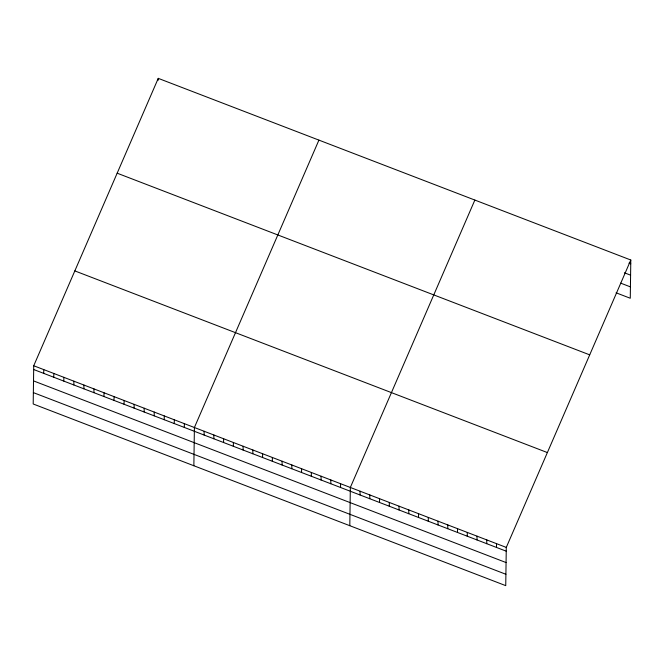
<?xml version="1.0" encoding="UTF-8"?>
<svg xmlns="http://www.w3.org/2000/svg" width="664" height="664" viewBox="0 0 664 664"><rect width="100%" height="100%" fill="white"/><g stroke="black" fill="none" stroke-linecap="round" stroke-linejoin="round"><path stroke-width="1" d="M33.731 365.748L33.2 403.986L505.744 585.648L506.283 547.41L630.8 260.014L158.256 78.352L33.731 365.748L506.283 547.41M43.724 373.384L43.774 369.607M53.767 377.243L53.817 373.467M63.802 381.103L63.86 377.326M73.845 384.962L73.903 381.186M83.888 388.822L83.946 385.045M93.931 392.681L93.981 388.905M103.974 396.541L104.024 392.764M114.017 400.4L114.067 396.624M124.06 404.26L124.11 400.483M134.095 408.119L134.153 404.351M144.138 411.987L144.196 408.211M158.223 80.236L158.256 78.352M154.181 415.847L154.231 412.07M164.224 419.706L164.274 415.93M174.267 423.566L174.317 419.789M184.31 427.425L184.36 423.649M193.863 465.754L194.403 427.508L318.919 140.112M204.097 435.036L204.147 431.26M213.841 438.779L213.891 435.003M223.585 442.523L223.635 438.746M233.33 446.274L233.388 442.498M243.082 450.018L243.132 446.241M252.826 453.769L252.876 449.993M262.57 457.513L262.62 453.736M272.315 461.256L272.373 457.488M282.067 465.007L282.117 461.231M291.811 468.751L291.861 464.974M301.556 472.502L301.605 468.726M311.3 476.246L311.358 472.469M321.052 479.997L321.102 476.221M330.796 483.741L330.846 479.964M340.541 487.484L340.591 483.716M349.803 525.697L350.343 487.459L474.86 200.063M360.037 494.979L360.087 491.202M369.782 498.73L369.831 494.954M379.526 502.474L379.576 498.697M389.27 506.225L389.328 502.449M399.022 509.969L399.072 506.192M408.767 513.712L408.816 509.944M418.511 517.464L418.569 513.687M428.255 521.207L428.313 517.43M438.008 524.958L438.057 521.182M447.752 528.702L447.802 524.925M457.496 532.453L457.554 528.677M467.24 536.197L467.298 532.42M476.993 539.94L477.042 536.172M486.737 543.691L486.787 539.915M496.481 547.435L496.539 543.658M630.8 260.014L630.269 298.252L616.092 292.807M628.974 263.11L630.75 263.791M624.384 272.779L630.592 275.162M620.682 283.138L630.426 286.881M117.163 173.188L589.707 354.858M74.825 270.904L547.377 452.566M33.681 369.516L506.225 551.186M33.524 380.895L506.068 562.557M33.358 392.615L505.91 574.277"/></g></svg>
